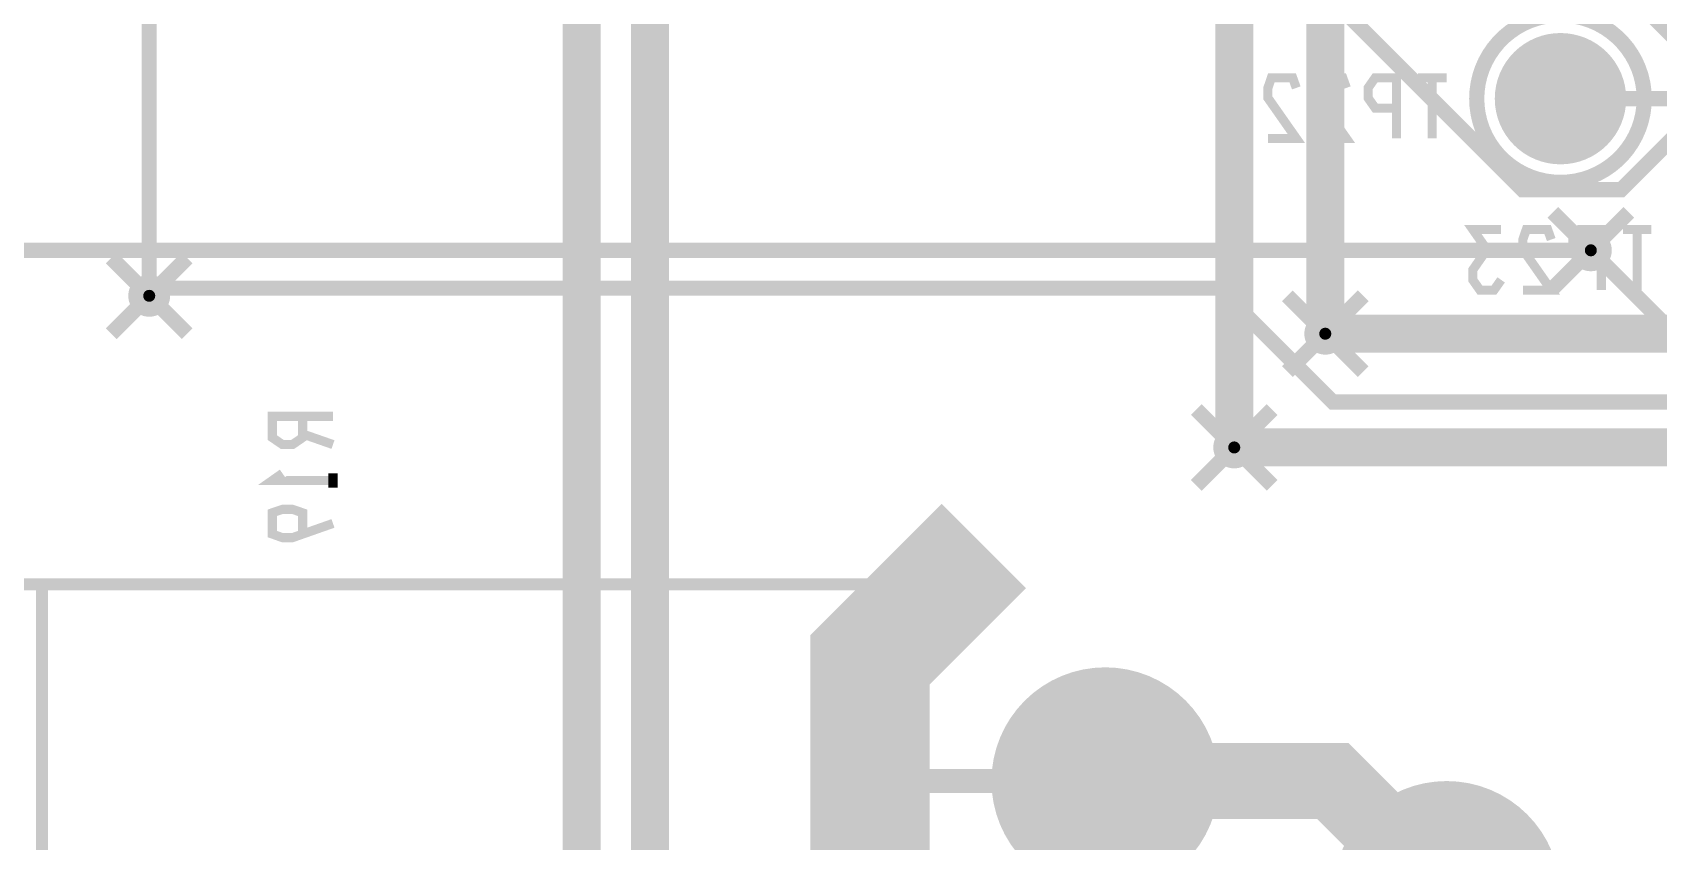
# Model space of a CAD drawing. Extents: x -20 to 155, y -92 to 168.
# Drawn here: x 77.93 to 105.15, y 64.39 to 77.94 of the extents above; entities that cross this region are included whole.
import ezdxf

# ---------------------------------------------------------------- set-up
doc = ezdxf.new("R2010")
doc.units = 0
doc.header["$MEASUREMENT"] = 0
doc.layers.get('0').update_dxf_attribs({"linetype": 'CONTINUOUS'})
for name, color, linetype in [('25-334-1_BOT', 7, 'CONTINUOUS'), ('25-334-1_DRD', 7, 'CONTINUOUS'), ('25-334-1_DRL', 2, 'CONTINUOUS'), ('25-334-1_IN1', 4, 'CONTINUOUS'), ('25-334-1_IN2', 3, 'CONTINUOUS'), ('25-334-1_SMB', 5, 'CONTINUOUS'), ('25-334-1_SMT', 10, 'CONTINUOUS'), ('25-334-1_SSB', 12, 'CONTINUOUS'), ('25-334-1_TOP', 13, 'CONTINUOUS'), ('THRUHOLE_TAP', 7, 'CONTINUOUS')]:
    doc.layers.add(name, color=color, linetype=linetype)

# ---------------------------------------------------------------- blocks, each defined once
blk = doc.blocks.new('ROUND_25')
at = {"const_width": 1.09982}
blk.add_lwpolyline([(-0.54991, 0, 1), (0.54991, 0, 1)], format="xyb", close=True, dxfattribs=at)
blk = doc.blocks.new('ROUND_27')
at = {"const_width": 1.905}
blk.add_lwpolyline([(-0.9525, 0, 1), (0.9525, 0, 1)], format="xyb", close=True, dxfattribs=at)
blk = doc.blocks.new('ROUND_39')
at = {"const_width": 0.35052}
blk.add_lwpolyline([(-0.17526, 0, 1), (0.17526, 0, 1)], format="xyb", close=True, dxfattribs=at)
blk = doc.blocks.new('ROUND_75')
at = {"const_width": 0.54991}
blk.add_lwpolyline([(-0.274954, 0, 1), (0.274954, 0, 1)], format="xyb", close=True, dxfattribs=at)
blk = doc.blocks.new('ROUND_81')
at = {"const_width": 0.50038}
blk.add_lwpolyline([(-0.25019, 0, 1), (0.25019, 0, 1)], format="xyb", close=True, dxfattribs=at)
blk = doc.blocks.new('ROUND_84')
at = {"const_width": 0.10033}
blk.add_lwpolyline([(-0.050164, 0, 1), (0.050164, 0, 1)], format="xyb", close=True, dxfattribs=at)
blk = doc.blocks.new('ROUND_85')
at = {"const_width": 0.10033}
blk.add_lwpolyline([(-0.050164, 0, 1), (0.050164, 0, 1)], format="xyb", close=True, dxfattribs=at)
blk = doc.blocks.new('ROUND_38')
at = {"const_width": 0.35052}
blk.add_lwpolyline([(-0.17526, 0, 1), (0.17526, 0, 1)], format="xyb", close=True, dxfattribs=at)
blk = doc.blocks.new('ROUND_42')
at = {"const_width": 0.35052}
blk.add_lwpolyline([(-0.17526, 0, 1), (0.17526, 0, 1)], format="xyb", close=True, dxfattribs=at)
blk = doc.blocks.new('ROUND_35')
at = {"const_width": 0.10033}
blk.add_lwpolyline([(-0.050164, 0, 1), (0.050164, 0, 1)], format="xyb", close=True, dxfattribs=at)
blk = doc.blocks.new('ROUND_71')
at = {"const_width": 0.50038}
blk.add_lwpolyline([(-0.25019, 0, 1), (0.25019, 0, 1)], format="xyb", close=True, dxfattribs=at)

msp = doc.modelspace()

# ---------------------------------------------------------------- linework, layer by layer
at = {"layer": '25-334-1_BOT'}
for points, const_width in [([(99.568, 72.898), (99.568, 88.138), (99.568, 92.075)], 0.635), ([(78.74, 92.075), (81.407, 92.075), (81.534, 91.948), (81.534, 88.265), (79.883, 86.614), (79.883, 73.533)], 0.254), ([(98.044, 70.993), (98.044, 86.7156)], 0.635), ([(112.9538, 76.835), (103.505, 76.835)], 0.254), ([(115.697, 70.485), (107.823, 70.485), (104.013, 74.295)], 0.254), ([(95.885, 65.405), (99.695, 65.405), (101.6, 63.5)], 1.27)]:
    msp.add_lwpolyline(points, dxfattribs=dict(at, const_width=const_width))
at = {"layer": '25-334-1_DRD', "const_width": 0.254}
for points in [[(103.505, 77.47), (103.505, 76.2)], [(104.14, 76.835), (102.87, 76.835)], [(104.648, 74.93), (103.378, 73.66)], [(104.648, 73.66), (103.378, 74.93)], [(80.518, 74.168), (79.248, 72.898)], [(80.518, 72.898), (79.248, 74.168)], [(100.203, 73.533), (98.933, 72.263)], [(100.203, 72.263), (98.933, 73.533)], [(98.679, 71.628), (97.409, 70.358)], [(98.679, 70.358), (97.409, 71.628)], [(95.25, 66.04), (95.25, 64.77)], [(96.52, 66.04), (95.25, 66.04)], [(96.52, 66.04), (95.25, 64.77)], [(96.52, 64.77), (95.25, 66.04)], [(96.52, 64.77), (96.52, 66.04)], [(95.25, 64.77), (96.52, 64.77)]]:
    msp.add_lwpolyline(points, dxfattribs=at)
at = {"layer": '25-334-1_DRL', "const_width": 1.99898}
msp.add_lwpolyline([(105.918, 61.976), (103.886, 59.944), (99.314, 59.944), (98.425, 60.833), (94.742, 60.833), (91.948, 63.627), (91.948, 67.437), (93.853, 69.342)], dxfattribs=at)
at = {"layer": '25-334-1_IN1', "const_width": 0.635}
for points in [[(91.821, 59.055), (90.932, 59.055), (87.122, 62.865), (87.122, 84.709), (89.408, 86.995), (89.408, 103.124), (84.836, 107.696), (87.503, 110.363), (99.06, 110.363)], [(93.345, 104.648), (90.551, 101.854), (90.551, 86.36), (88.265, 84.074), (88.265, 63.881), (93.345, 58.801), (93.345, 56.515)], [(93.345, 104.648), (90.551, 101.854), (90.551, 86.36), (88.265, 84.074), (88.265, 63.881), (93.345, 58.801), (93.345, 56.515)]]:
    msp.add_lwpolyline(points, dxfattribs=at)
at = {"layer": '25-334-1_IN2', "const_width": 0.254}
msp.add_lwpolyline([(103.96728, 79.29118), (106.9213, 76.3397)], dxfattribs=at)
msp.add_lwpolyline([(105.24998, 78.74, 0.4142136), (106.68, 77.30998)], format="xyb", dxfattribs=at)
at = {"layer": '25-334-1_SSB', "const_width": 0.254}
for points in [[(103.505, 78.23708, 0.4142136), (102.10292, 76.835)], [(104.90708, 76.835, 0.4142136), (103.505, 78.23708)], [(102.10292, 76.835, 0.4142136), (103.505, 75.43292)], [(103.505, 75.43292, 0.4142136), (104.90708, 76.835)]]:
    msp.add_lwpolyline(points, format="xyb", dxfattribs=at)
at = {"layer": '25-334-1_SSB'}
for points, const_width in [([(98.60788, 76.16952), (99.08286, 76.16952), (98.60788, 76.8477), (98.60788, 77.01534), (98.6663, 77.18552), (99.0219, 77.18552), (99.08286, 77.01534)], 0.1524), ([(99.44608, 76.16952), (99.92106, 76.16952), (99.44608, 76.8477), (99.44608, 77.01534), (99.5045, 77.18552), (99.8601, 77.18552), (99.92106, 77.01534)], 0.1524), ([(100.75926, 76.67752), (100.40366, 76.67752), (100.28428, 76.8477), (100.28428, 77.01534), (100.40366, 77.18552), (100.75926, 77.18552), (100.75926, 76.16952)], 0.1524), ([(101.12248, 77.18552), (101.59746, 77.18552)], 0.1524), ([(101.3587, 76.16952), (101.3587, 77.18552)], 0.1524), ([(102.51186, 73.7997), (102.39248, 73.62952), (102.15626, 73.62952), (102.03688, 73.7997), (102.03688, 73.96734), (102.2731, 74.3077), (102.03688, 74.64552), (102.51186, 74.64552)], 0.1524), ([(102.87508, 73.62952), (103.35006, 73.62952), (102.87508, 74.3077), (102.87508, 74.47534), (102.9335, 74.64552), (103.2891, 74.64552), (103.35006, 74.47534)], 0.1524), ([(104.18826, 74.13752), (103.83266, 74.13752), (103.71328, 74.3077), (103.71328, 74.47534), (103.83266, 74.64552), (104.18826, 74.64552), (104.18826, 73.62952)], 0.1524), ([(104.55148, 74.64552), (105.02646, 74.64552)], 0.1524), ([(104.7877, 73.62952), (104.7877, 74.64552)], 0.1524), ([(82.45094, 71.5137), (82.45094, 71.1581), (82.28076, 71.04126), (82.11312, 71.04126), (81.94294, 71.1581), (81.94294, 71.5137), (82.95894, 71.5137)], 0.1524), ([(82.45094, 71.21906), (82.95894, 71.04126)], 0.1524), ([(82.95894, 70.43928), (81.94294, 70.43928), (82.11312, 70.55866)], 0.1524), ([(82.95894, 70.3199), (82.95894, 70.55866)], 0.1524), ([(82.45094, 69.54266), (82.45094, 69.89826), (82.28076, 69.95668), (82.11312, 69.95668), (81.94294, 69.89826), (81.94294, 69.54266), (82.11312, 69.4817), (82.28076, 69.4817), (82.95894, 69.72046)], 0.1524), ([(73.89368, 68.70192), (92.47632, 68.70192), (92.47632, 62.10808), (73.89368, 62.10808), (73.89368, 68.70192)], 0.20066), ([(78.08976, 68.70192), (78.08976, 62.10808)], 0.20066), ([(88.18118, 68.70192), (88.18118, 62.10808)], 0.20066), ([(92.57538, 65.405), (96.07296, 65.405)], 0.39878)]:
    msp.add_lwpolyline(points, dxfattribs=dict(at, const_width=const_width))
at = {"layer": '25-334-1_TOP'}
for points, const_width in [([(67.945, 80.01), (68.58, 80.645), (97.536, 80.645), (102.87, 75.311), (104.521, 75.311), (105.85704, 76.64704), (129.09804, 76.64704)], 0.254), ([(104.013, 74.295), (57.785, 74.295), (46.99, 63.5), (44.45, 63.5)], 0.254), ([(79.883, 73.533), (80.01, 73.66), (97.79, 73.66), (99.695, 71.755), (128.778, 71.755), (129.54, 72.517)], 0.254), ([(115.443, 73.152), (115.189, 72.898), (99.568, 72.898)], 0.635), ([(122.555, 70.993), (98.044, 70.993)], 0.635)]:
    msp.add_lwpolyline(points, dxfattribs=dict(at, const_width=const_width))

# ---------------------------------------------------------------- block references
at = {"layer": '25-334-1_BOT'}
for name, p in [('ROUND_25', (103.505, 76.835)), ('ROUND_39', (104.013, 74.295)), ('ROUND_39', (79.883, 73.533)), ('ROUND_39', (99.568, 72.898)), ('ROUND_39', (98.044, 70.993)), ('ROUND_27', (95.885, 65.405)), ('ROUND_27', (101.6, 63.5))]:
    msp.add_blockref(name, p, dxfattribs=at)
at = {"layer": '25-334-1_DRL'}
for name, p in [('ROUND_81', (103.505, 76.835)), ('ROUND_85', (104.013, 74.295)), ('ROUND_84', (79.883, 73.533)), ('ROUND_85', (99.568, 72.898)), ('ROUND_85', (98.044, 70.993)), ('ROUND_75', (95.885, 65.405))]:
    msp.add_blockref(name, p, dxfattribs=at)
at = {"layer": '25-334-1_IN1'}
for name, p in [('ROUND_25', (103.505, 76.835)), ('ROUND_42', (104.013, 74.295)), ('ROUND_38', (79.883, 73.533)), ('ROUND_39', (99.568, 72.898)), ('ROUND_42', (98.044, 70.993)), ('ROUND_27', (95.885, 65.405)), ('ROUND_27', (101.6, 63.5))]:
    msp.add_blockref(name, p, dxfattribs=at)
at = {"layer": '25-334-1_IN2'}
for name, p in [('ROUND_25', (103.505, 76.835)), ('ROUND_39', (104.013, 74.295)), ('ROUND_39', (79.883, 73.533)), ('ROUND_39', (99.568, 72.898)), ('ROUND_42', (98.044, 70.993)), ('ROUND_27', (95.885, 65.405)), ('ROUND_27', (101.6, 63.5))]:
    msp.add_blockref(name, p, dxfattribs=at)
at = {"layer": '25-334-1_SMB'}
for name, p in [('ROUND_25', (103.505, 76.835)), ('ROUND_27', (95.885, 65.405)), ('ROUND_27', (101.6, 63.5))]:
    msp.add_blockref(name, p, dxfattribs=at)
at = {"layer": '25-334-1_SMT'}
for name, p in [('ROUND_25', (103.505, 76.835)), ('ROUND_27', (95.885, 65.405)), ('ROUND_27', (101.6, 63.5))]:
    msp.add_blockref(name, p, dxfattribs=at)
at = {"layer": '25-334-1_TOP'}
for name, p in [('ROUND_25', (103.505, 76.835)), ('ROUND_39', (104.013, 74.295)), ('ROUND_39', (79.883, 73.533)), ('ROUND_39', (99.568, 72.898)), ('ROUND_39', (98.044, 70.993)), ('ROUND_27', (95.885, 65.405)), ('ROUND_27', (101.6, 63.5))]:
    msp.add_blockref(name, p, dxfattribs=at)
at = {"layer": 'THRUHOLE_TAP'}
for name, p in [('ROUND_71', (103.505, 76.835)), ('ROUND_35', (104.013, 74.295)), ('ROUND_35', (79.883, 73.533)), ('ROUND_35', (99.568, 72.898)), ('ROUND_35', (98.044, 70.993)), ('ROUND_75', (95.885, 65.405))]:
    msp.add_blockref(name, p, dxfattribs=at)

doc.saveas('drawing.dxf')
